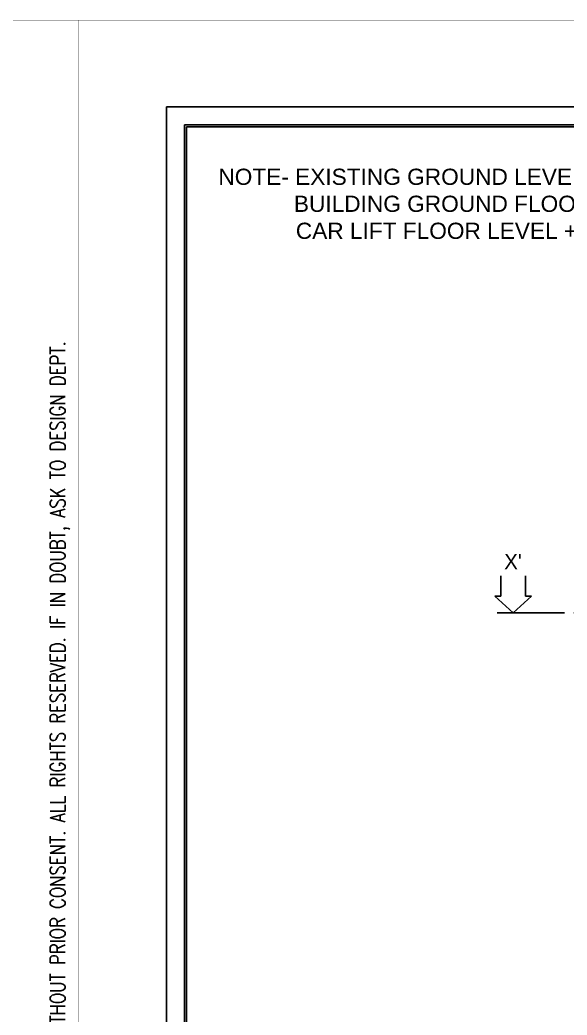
# Model space of a CAD drawing. Header units: millimetres. Extents: x -5 to 1510635, y -6 to 71285.
# Drawn here: x 493993 to 509095, y 20025 to 47525 of the extents above; entities that cross this region are included whole.
import ezdxf
from ezdxf.enums import TextEntityAlignment as Align

# ---------------------------------------------------------------- set-up
doc = ezdxf.new("R2010")
doc.units = ezdxf.units.MM
doc.header["$LTSCALE"] = 1000
doc.linetypes.add('CENTER', pattern=[2, 1.25, -0.25, 0.25, -0.25])
for name, color, linetype in [('1', 1, 'CENTER'), ('3', 3, 'Continuous'), ('MP-2', 42, 'Continuous'), ('MP-7', 7, 'Continuous'), ('MP-8', 8, 'Continuous')]:
    doc.layers.add(name, color=color, linetype=linetype)
doc.styles.add('GHD', font='OUTLINE', dxfattribs={"bigfont": 'GHD'})
doc.styles.add('H', font='arial.ttf')
doc.styles.add('ROMANS', font='ROMANS.shx')

msp = doc.modelspace()

# ---------------------------------------------------------------- linework, layer by layer
at = {"layer": '1'}
msp.add_line((523027.944, 31141.009, 0), (508047.016, 31141.009, 0), dxfattribs=at)
at = {"layer": '3'}
msp.add_line((508047.016, 31141.009, 0), (507164.016, 31141.009, 0), dxfattribs=at)
at = {"layer": 'MP-2'}
for p, q in [((507265.222, 31603.325, 0), (507265.222, 32166.484, 0)), ((507945.806, 31603.318, 0), (507945.806, 32166.477, 0)), ((507605.513, 31141.016, 0), (507097.106, 31603.325, 0)), ((507097.106, 31603.325, 0), (507265.222, 31603.325, 0)), ((507605.513, 31141.016, 0), (508113.92, 31603.325, 0)), ((508113.922, 31603.318, 0), (507945.806, 31603.318, 0))]:
    msp.add_line(p, q, dxfattribs=at)
at = {"layer": 'MP-2', "const_width": 10}
for points in [[(495600, 0), (428400, 0), (428400, 47520), (495600, 47520)], [(562800, 0), (495600, 0), (495600, 47520), (562800, 47520)]]:
    msp.add_lwpolyline(points, close=True, dxfattribs=at)
at = {"layer": 'MP-7'}
for points in [[(498040, 45120), (560360, 45120), (560360, 2400), (498040, 2400)], [(559861.091, 2898.909), (498538.909, 2898.909), (498538.909, 44621.091), (559861.091, 44621.091)], [(498594.343, 44565.657), (559805.657, 44565.657), (559805.657, 2954.343), (498594.343, 2954.343)]]:
    msp.add_lwpolyline(points, close=True, dxfattribs=at)

# ---------------------------------------------------------------- texts
at = {"layer": '3', "style": 'GHD'}
msp.add_text("X'", height=423.36, dxfattribs=at).set_placement((507601.595, 32344.365, 0), align=Align.CENTER)
at = {"layer": 'MP-8', "style": 'ROMANS', "width": 0.8}
msp.add_text('THIS DWG IS THE PROPERTY OF MPSYSTEM SO PROHIBITED COPYING OR USING WITHOUT PRIOR CONSENT. ALL RIGHTS RESERVED. IF IN DOUBT, ASK TO DESIGN DEPT.', height=414.72, rotation=90, dxfattribs=at).set_placement((495240.322, 1418.077))
at = {"layer": 'MP-8', "linetype": 'ByBlock', "insert": (499470.02, 43413.851), "char_height": 447.61621, "attachment_point": 1, "style": 'H'}
msp.add_mtext_dynamic_manual_height_columns('{\\fArial|b0|i0|c238|p34;NOTE- EXISTING GROUND LEVEL %%P0\\P            BUILDING GROUND FLOOR FINISHED LEVEL +600\\P^I  CAR LIFT FLOOR LEVEL +150}', width=29952.96773, gutter_width=1598.629, heights=[0], dxfattribs=at)

doc.saveas('drawing.dxf')
